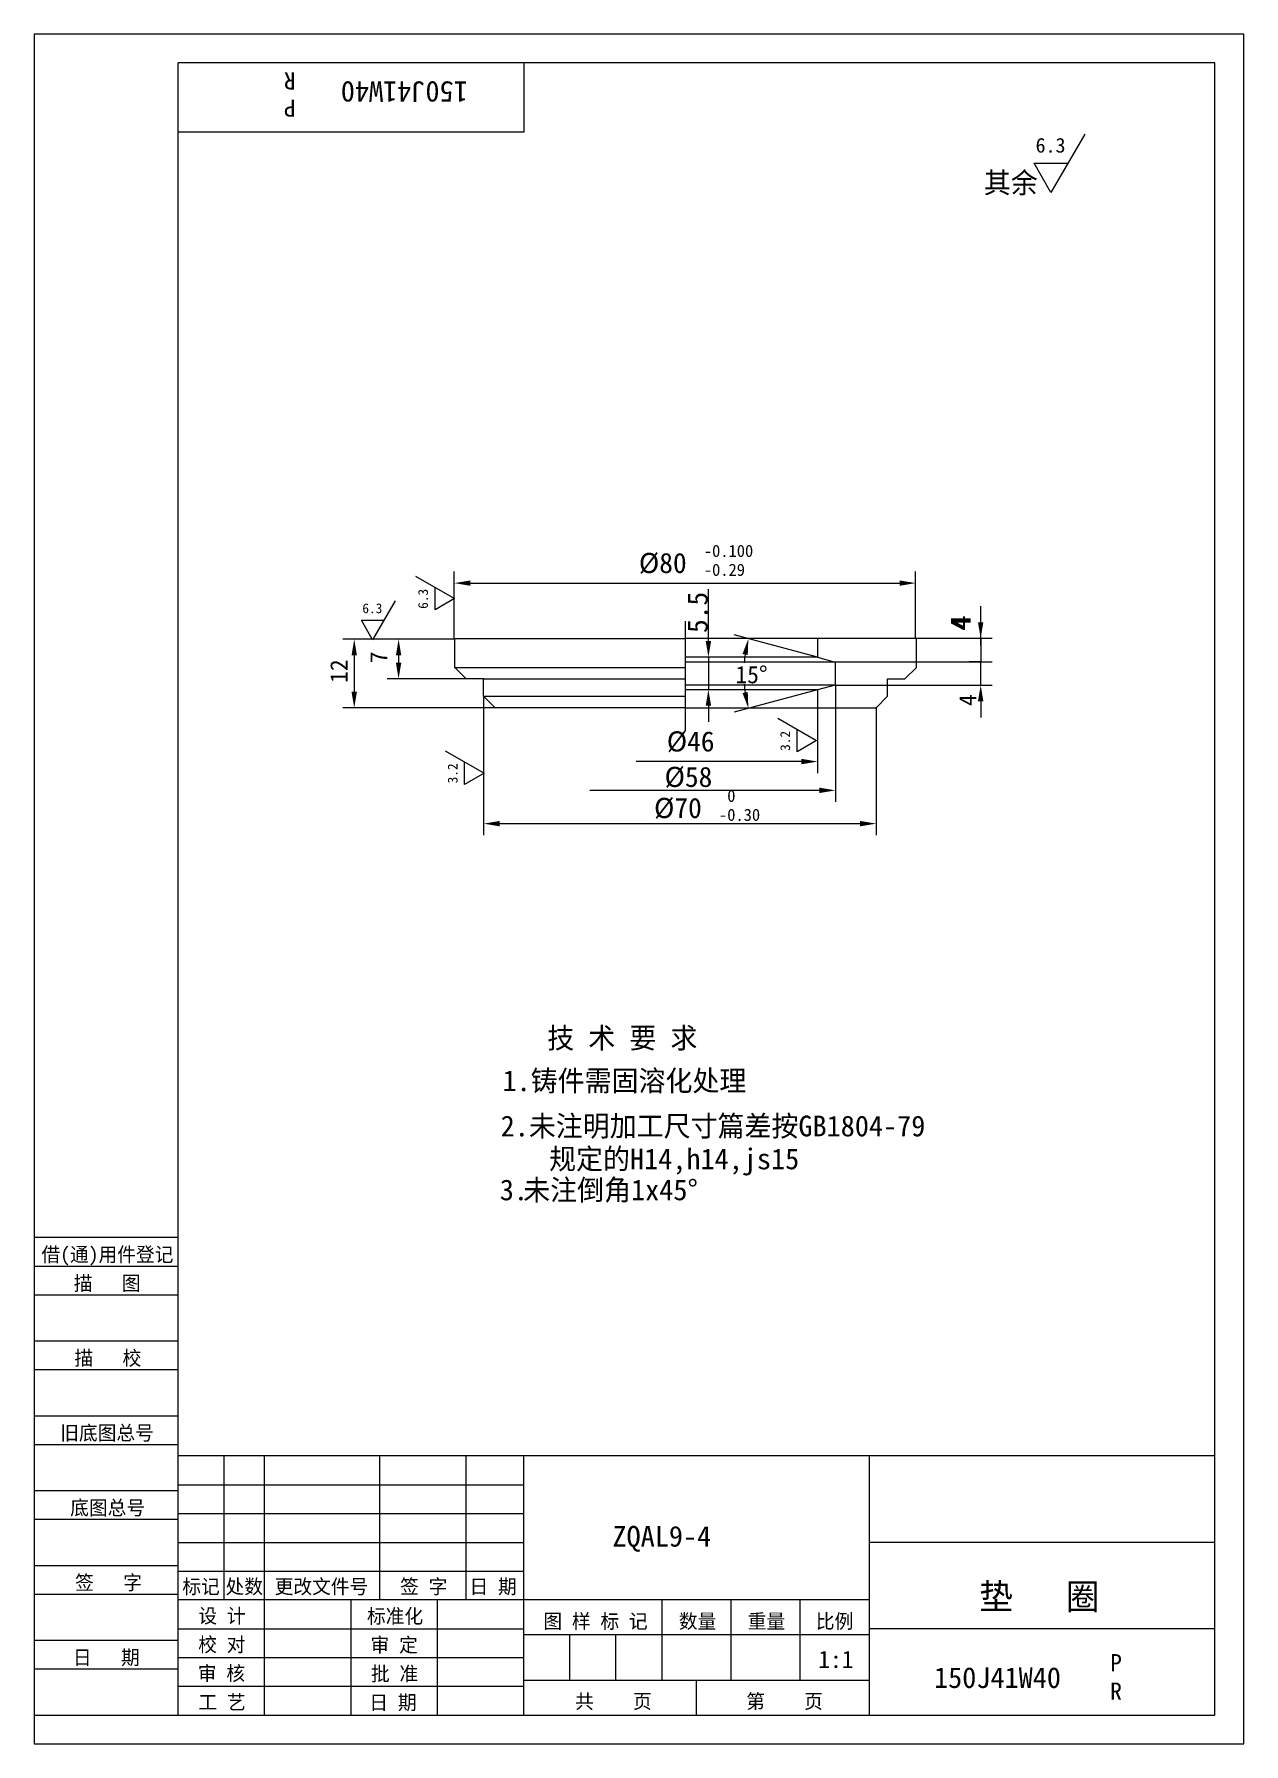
# Model space of a CAD drawing. Header units: metres. Extents: x 0 to 210, y 0 to 297.
import ezdxf

# ---------------------------------------------------------------- set-up
doc = ezdxf.new("R2010")
doc.units = ezdxf.units.M
for name, color, linetype in [('C', 6, 'Continuous'), ('D', 1, 'Continuous'), ('FL', 5, 'Continuous'), ('T', 7, 'Continuous'), ('TL', 4, 'Continuous')]:
    doc.layers.add(name, color=color, linetype=linetype)

# ---------------------------------------------------------------- blocks, each defined once
blk = doc.blocks.new('TUKUN4')
at = {"layer": 'FL'}
for p, q in [((0, 297), (0, 0)), ((210, 297), (0, 297)), ((210, 0), (210, 297)), ((0, 78), (25, 78)), ((0, 70), (25, 70)), ((0, 65), (25, 65)), ((0, 57), (25, 57)), ((0, 52), (25, 52)), ((33, 25), (33, 50)), ((40, 5), (40, 50)), ((60, 25), (60, 50)), ((75, 25), (75, 50)), ((25, 45), (85, 45)), ((0, 44), (25, 44)), ((0, 39), (25, 39)), ((25, 40), (85, 40)), ((25, 35), (85, 35)), ((0, 31), (25, 31)), ((25, 30), (85, 30)), ((0, 26), (25, 26)), ((70, 5), (70, 25)), ((0, 18), (25, 18)), ((25, 20), (85, 20)), ((25, 15), (85, 15)), ((0, 13), (25, 13)), ((25, 10), (85, 10)), ((0, 0), (210, 0))]:
    blk.add_line(p, q, dxfattribs=at)
at = {"layer": 'TL'}
for p, q in [((25, 5), (25, 292)), ((205, 292), (25, 292)), ((85, 292), (85, 280)), ((205, 5), (205, 292)), ((85, 280), (25, 280)), ((0, 88), (25, 88)), ((0, 83), (25, 83)), ((205, 50), (25, 50)), ((85, 5), (85, 50)), ((145, 5), (145, 50)), ((205, 35), (145, 35)), ((145, 25), (25, 25)), ((55, 5), (55, 25)), ((109, 11), (109, 25)), ((121, 11), (121, 25)), ((133, 11), (133, 25)), ((85, 19), (145, 19)), ((93, 11), (93, 19)), ((101, 11), (101, 19)), ((205, 20), (145, 20)), ((145, 11), (85, 11)), ((115, 5), (115, 11)), ((0, 5), (205, 5))]:
    blk.add_line(p, q, dxfattribs=at)
at = {"layer": 'T'}
for s, p in [('借(通)用件登记', (1.26, 83.76)), ('描   图', (6.86, 78.76)), ('描   校', (6.98, 65.76)), ('旧底图总号', (4.52, 52.76)), ('底图总号', (6.25, 39.76)), ('签   字', (7.1, 26.76)), ('标记', (25.71, 26.07)), ('处数', (33.22, 26.07)), ('更改文件号', (41.75, 26.07)), ('签 字', (63.53, 26.07)), ('日 期', (75.57, 26.07)), ('设 计', (28.5, 20.99)), ('标准化', (57.77, 20.93)), ('图 样 标 记', (88.4, 20.04)), ('数量', (111.92, 20.04)), ('重量', (123.88, 20.04)), ('比例', (135.7, 20.04)), ('校 对', (28.48, 15.99)), ('审 定', (58.39, 15.93)), ('日   期', (6.72, 13.76)), ('审 核', (28.41, 10.99)), ('批 准', (58.46, 10.93)), ('共    页', (93.91, 6.13)), ('第    页', (123.62, 6.13)), ('工 艺', (28.52, 5.99)), ('日 期', (58.18, 5.93))]:
    blk.add_text(s, height=2.5, dxfattribs=at).set_placement(p)

msp = doc.modelspace()

# ---------------------------------------------------------------- linework, layer by layer
at = {"layer": 'C'}
msp.add_line((113, 195), (113, 176), dxfattribs=at)
at = {"layer": 'D'}
for p, q in [((182.38, 279.65), (176.52, 269.51)), ((176.52, 269.51), (173.6, 274.58)), ((173.6, 274.58), (179.45, 274.58)), ((66.21, 202.85), (72.97, 198.95)), ((72.93, 192.01), (72.93, 203.64)), ((153.03, 192.01), (153.03, 203.64)), ((69.59, 197), (69.59, 200.9)), ((75.73, 201.64), (150.23, 201.64)), ((117.05, 194.37), (117.05, 200.6)), ((62.65, 198.57), (58.75, 191.81)), ((72.97, 198.95), (69.59, 197)), ((164.32, 194.85), (164.32, 197.65)), ((164.32, 193.58), (164.32, 196.17)), ((56.8, 195.19), (60.7, 195.19)), ((58.75, 191.81), (56.8, 195.19)), ((117.05, 191.57), (117.05, 194.37)), ((164.32, 190.78), (164.32, 193.58)), ((61.26, 191.89), (53.56, 191.89)), ((72.89, 191.89), (61.26, 191.89)), ((135.99, 188.76), (121.5, 192.65)), ((153.14, 192.05), (166.32, 192.05)), ((164.32, 192.05), (164.32, 187.98)), ((55.56, 189.09), (55.56, 182.76)), ((63.26, 189.09), (63.26, 187.8)), ((117.05, 188.77), (117.05, 183.13)), ((139.04, 187.98), (166.32, 187.98)), ((164.32, 187.98), (162.32, 187.98)), ((164.32, 183.91), (164.32, 187.98)), ((75, 185), (61.26, 185)), ((78.02, 181.81), (78.02, 157.85)), ((135.99, 183.11), (121.5, 179.22)), ((139.04, 183.91), (166.32, 183.91)), ((139.12, 183.93), (139.12, 163.64)), ((80.01, 179.96), (53.56, 179.96)), ((117.05, 180.33), (117.05, 177.53)), ((135.99, 180.08), (135.99, 168.64)), ((146.18, 180.08), (146.18, 157.85)), ((164.32, 181.11), (164.32, 178.31)), ((129.08, 178.18), (135.84, 174.27)), ((132.46, 172.32), (132.46, 176.23)), ((71.34, 172.53), (78.1, 168.63)), ((135.84, 174.27), (132.46, 172.32)), ((74.72, 166.68), (74.72, 170.58)), ((133.19, 170.64), (104.53, 170.64)), ((78.1, 168.63), (74.72, 166.68)), ((136.32, 165.64), (96.49, 165.64)), ((80.82, 159.85), (143.38, 159.85))]:
    msp.add_line(p, q, dxfattribs=at)
for start, end in [(171.87, 175.48), (184.52, 188.13)]:
    msp.add_arc((146.55, 185.93), 23.36, start, end, dxfattribs=at)
for points in [[(75.73, 202.11), (75.73, 201.17), (72.93, 201.64)], [(150.23, 202.11), (150.23, 201.17), (153.03, 201.64)], [(163.85, 194.85), (164.79, 194.85), (164.32, 192.05)], [(55.09, 189.09), (56.03, 189.09), (55.56, 191.89)], [(62.8, 189.09), (63.73, 189.09), (63.26, 191.89)], [(116.58, 191.57), (117.52, 191.57), (117.05, 188.77)], [(122.97, 189.33), (123.88, 189.14), (123.99, 191.98)], [(62.8, 187.8), (63.73, 187.8), (63.26, 185)], [(55.09, 182.76), (56.03, 182.76), (55.56, 179.96)], [(116.58, 180.33), (117.52, 180.33), (117.05, 183.13)], [(123.88, 182.73), (122.97, 182.54), (123.99, 179.89)], [(163.85, 181.11), (164.79, 181.11), (164.32, 183.91)], [(133.19, 171.11), (133.19, 170.17), (135.99, 170.64)], [(136.32, 166.1), (136.32, 165.17), (139.12, 165.64)], [(80.82, 160.32), (80.82, 159.39), (78.02, 159.85)], [(143.38, 160.32), (143.38, 159.39), (146.18, 159.85)]]:
    msp.add_solid(points, dxfattribs=at)
at = {"layer": 'TL'}
for p, q in [((73, 192), (113, 192)), ((73, 187), (73, 192)), ((135.99, 192), (113.15, 192)), ((135.99, 192.01), (135.99, 188.76)), ((153.15, 192), (135.99, 192)), ((153.15, 187), (153.15, 192)), ((135.99, 188.76), (113.07, 188.76)), ((139.08, 187.93), (113.07, 187.93)), ((135.99, 188.76), (139.08, 187.93)), ((139.08, 187.93), (139.08, 183.93)), ((73, 187), (113, 187)), ((75, 185), (73, 187)), ((78, 185), (75, 185)), ((78, 185), (113.07, 185)), ((78, 182), (78, 185)), ((148.15, 182), (148.15, 185)), ((148.15, 185), (151.15, 185)), ((151.15, 185), (153.15, 187)), ((78, 182), (113, 182)), ((80, 180), (78, 182)), ((139.08, 183.93), (113.07, 183.93)), ((135.99, 183.11), (113.07, 183.11)), ((139.08, 183.93), (135.99, 183.11)), ((135.99, 183.11), (135.99, 179.86)), ((146.15, 180), (148.15, 182)), ((113, 180), (80, 180)), ((113.15, 180), (135.99, 180)), ((135.99, 180), (146.15, 180))]:
    msp.add_line(p, q, dxfattribs=at)

# ---------------------------------------------------------------- block references
at = {"layer": 'D'}
msp.add_blockref('TUKUN4', (0, 0), dxfattribs=at)

# ---------------------------------------------------------------- texts
for s, height, rotation, p in [('R', 3, 180, (45.39, 290.38)), ('150J41W40', 3.6, 180, (75.27, 288.8)), ('P', 3, 180, (45.39, 285.65)), ('6.3', 1.7, 90, (68.36, 197.17)), ('5.5', 3.5, 90, (116.91, 192.98)), ('4', 3.5, 90, (162.57, 193.67)), ('4', 3.5, 90, (162.57, 193.34)), ('12', 3, 90, (54.4, 184.31)), ('7', 3, 90, (61.33, 187.72)), ('4', 3, 90, (163.56, 180.3)), ('3.2', 1.7, 90, (131.23, 172.49)), ('3.2', 1.7, 90, (73.49, 166.85))]:
    msp.add_text(s, height=height, rotation=rotation, dxfattribs=at).set_placement(p)
for s, height, p in [('6.3', 2.55, (173.85, 276.43)), ('其余', 3.6, (164.87, 269.39)), ('-0.100', 2.1, (116.26, 206.19)), ('%%c80', 3.5, (104.98, 203.39)), ('-0.29', 2.1, (116.26, 202.9)), ('6.3', 1.7, (56.97, 196.42)), ('15%%d', 3, (121.74, 184.24)), ('%%c46', 3.5, (109.82, 172.39)), ('%%C58', 3.5, (109.44, 166.23)), ('%%c70', 3.5, (107.61, 160.83)), (' 0', 2.1, (118.89, 163.63)), ('-0.30', 2.1, (118.89, 160.34)), ('技 术 要 求', 3.6, (89.07, 120.82)), ('1.铸件需固溶化处理', 3.6, (81.3, 113.39)), ('2.未注明加工尺寸篇差按GB1804-79', 3.6, (80.98, 105.53)), ('规定的H14,h14,js15', 3.6, (89.39, 99.81)), ('未注倒角1x45%%D', 3.6, (84.9, 94.43)), ('3.', 3.6, (80.83, 94.43)), ('ZQAL9-4', 3.6, (100.39, 34.25)), ('垫   圈', 4.5, (164.07, 23.32)), ('1:1', 3, (136.13, 13.17)), ('P', 3, (186.8, 12.59)), ('150J41W40', 3.6, (156.22, 9.7)), ('R', 3, (186.8, 7.65))]:
    msp.add_text(s, height=height, dxfattribs=at).set_placement(p)

doc.saveas('drawing.dxf')
